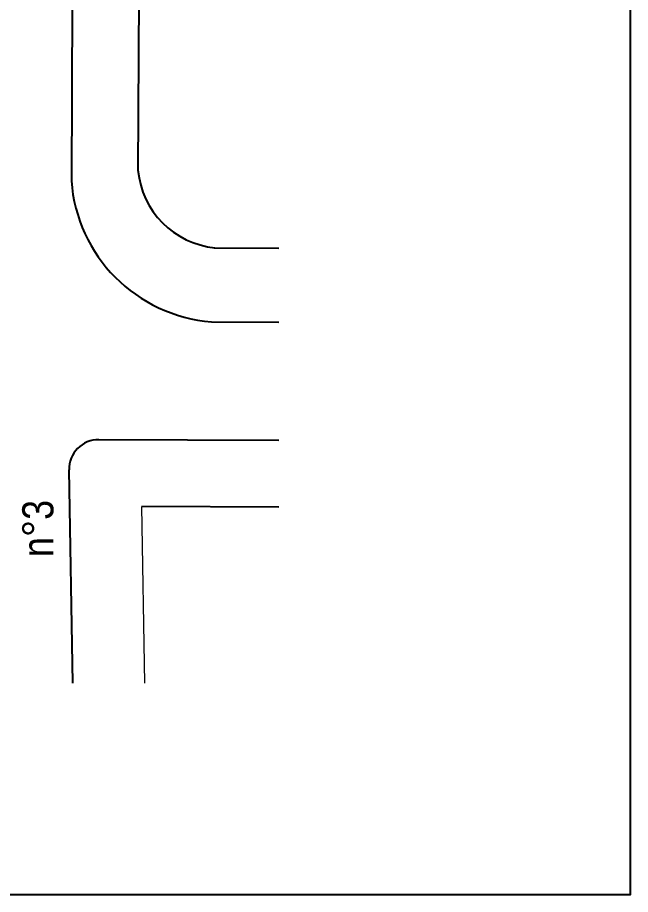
# Model space of a CAD drawing. Header units: inches. Extents: x 203 to 1065, y -1127 to 921.
# Drawn here: x 816.2 to 857.6, y 588.8 to 648.1 of the extents above; entities that cross this region are included whole.
import ezdxf

# ---------------------------------------------------------------- set-up
doc = ezdxf.new("R2010")
doc.units = ezdxf.units.IN
doc.header["$MEASUREMENT"] = 0
doc.layers.add('calle', color=3, linetype='Continuous')
doc.styles.add('TECHNICLITE', font='techl___.ttf')

msp = doc.modelspace()

# ---------------------------------------------------------------- linework, layer by layer
at = {"color": 3, "lineweight": 13}
msp.add_line((824.771, 603.124), (824.566, 615.073), dxfattribs=at)
at = {"color": 6}
msp.add_lwpolyline([(549.597, 840.545), (549.597, 588.848), (857.573, 588.848), (857.573, 840.545)], dxfattribs=at)
at = {"layer": 'calle'}
for p, q in [((824.965, 811.404), (824.298, 637.748)), ((829.447, 632.559), (833.823, 632.542)), ((833.819, 615.033), (824.566, 615.068))]:
    msp.add_line(p, q, dxfattribs=at)
at = {"layer": 'calle', "color": 4}
for p, q in [((833.819, 619.533), (821.479, 619.58)), ((819.889, 603.124), (819.642, 617.552))]:
    msp.add_line(p, q, dxfattribs=at)
msp.add_lwpolyline([(820.465, 811.406), (819.795, 637.094, 0.370627), (829.258, 627.557), (833.819, 627.54)], format="xyb", dxfattribs=at)
at = {"layer": 'calle'}
msp.add_arc((830.078, 638.334), 5.807, 185.31317, 264.24642, dxfattribs=at)
at = {"layer": 'calle', "color": 4}
msp.add_arc((821.641, 617.587), 2, 89.78446, 180.98285, dxfattribs=at)

# ---------------------------------------------------------------- texts
at = {"style": 'TECHNICLITE'}
msp.add_text('n°3', height=2.1026, rotation=89.99772, dxfattribs=at).set_placement((818.581, 611.658))

doc.saveas('drawing.dxf')
